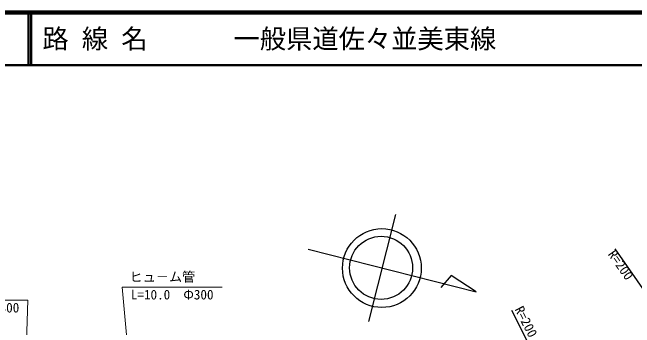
# Model space of a CAD drawing. Units: millimetres, scale not verified. Extents: x 40000 to 680000, y 20000 to 380000.
# Drawn here: x 174673 to 293050, y 320124 to 380000 of the extents above; entities that cross this region are included whole.
import ezdxf
from ezdxf.enums import TextEntityAlignment as Align

# ---------------------------------------------------------------- set-up
doc = ezdxf.new("R2010")
doc.units = ezdxf.units.MM
doc.header["$LTSCALE"] = 1000
for name, color, linetype, lineweight in [('M-BGD', 7, 'Continuous', 25), ('M-STR-HTXT', 7, 'Continuous', 13), ('M-TTL', 2, 'Continuous', 140), ('M-TTL-LINE', 7, 'Continuous', 50)]:
    doc.layers.add(name, color=color, linetype=linetype, lineweight=lineweight)
doc.layers.add('M-TTL-TXT', color=7, linetype='Continuous')
doc.styles.add('ＭＳ ゴシック', font='')
doc.styles.get('ＭＳ ゴシック').set_extended_font_data('MS Gothic')

msp = doc.modelspace()

# ---------------------------------------------------------------- linework, layer by layer
at = {"layer": 'M-BGD'}
for p, q in [((247557, 341633), (242407, 321293)), ((230938, 335019), (262929, 326920)), ((306460, 310430), (289390, 335101)), ((258169, 329986), (256207, 327719)), ((262929, 326920), (258169, 329986)), ((283289, 296611), (269695, 323354))]:
    msp.add_line(p, q, dxfattribs=at)
for centre, radius in [((244972, 331422), 7493), ((244821, 331469), 5995)]:
    msp.add_circle(centre, radius, dxfattribs=at)
msp.add_open_spline([(256440, 288264), (258746, 289068), (259328, 289273), (261183, 289908), (262615, 290399), (263424, 290653), (264853, 291156), (266662, 291792), (267708, 292075), (269458, 292859), (270584, 293362), (271163, 293754), (272217, 294394), (273492, 295168), (274178, 295649), (275383, 296529), (276650, 297454), (277369, 297966), (278549, 298999), (279815, 300108), (280426, 300835), (281620, 302022), (282714, 303110), (283312, 303735), (284402, 304828), (286170, 306602), (287175, 307580), (288936, 309362), (289788, 310224), (290302, 310674), (291094, 311592), (292373, 313073), (292975, 314000), (294069, 315622), (295281, 317421), (295886, 318480), (296947, 320372), (297413, 321201), (297619, 321695), (298068, 322534), (298461, 323270), (298573, 323759), (299106, 324401), (299755, 325183), (300291, 325474), (301169, 325984), (302598, 326815), (303532, 327020), (305055, 327664), (306138, 328121), (306727, 328425), (307837, 328815), (308588, 329078), (309120, 328937), (309804, 329343), (310375, 329680), (310652, 329965), (311051, 330494), (311436, 331003), (311553, 331367), (311723, 331981), (312049, 333160), (311748, 333905), (312011, 335099), (312230, 336095), (312321, 336683), (312779, 337594), (313298, 338630), (313718, 339148), (314458, 340041), (315108, 340827), (315391, 341412), (316281, 341912), (317200, 342429), (317865, 342533), (318919, 342487), (320192, 342433), (320959, 342207), (322037, 341528), (323069, 340878), (323322, 340123), (324196, 339273), (325014, 338478), (325431, 337974), (326355, 337306), (327212, 336687), (327757, 336430), (328706, 335963), (329637, 335504), (329987, 335371), (331155, 334932)], degree=3, knots=[0, 0, 0, 0, 1, 1, 1, 2, 2, 2, 3, 3, 3, 4, 4, 4, 5, 5, 5, 6, 6, 6, 7, 7, 7, 8, 8, 8, 9, 9, 9, 10, 10, 10, 11, 11, 11, 12, 12, 12, 13, 13, 13, 14, 14, 14, 15, 15, 15, 16, 16, 16, 17, 17, 17, 18, 18, 18, 19, 19, 19, 20, 20, 20, 21, 21, 21, 22, 22, 22, 23, 23, 23, 24, 24, 24, 25, 25, 25, 26, 26, 26, 27, 27, 27, 28, 28, 28, 29, 29, 29, 30, 30, 30, 30], dxfattribs=at)
at = {"layer": 'M-STR-HTXT'}
for p, q in [((195573, 327796), (214573, 327796)), ((195573, 327796), (200654, 270929)), ((158610, 325318), (177610, 325318)), ((177610, 325318), (175981, 276808))]:
    msp.add_line(p, q, dxfattribs=at)
msp.add_arc((149001, 489434), 270256, 284.80365, 325.47158, dxfattribs=at)
at = {"layer": 'M-TTL'}
msp.add_line((680000, 380000), (40000, 380000), dxfattribs=at)
at = {"layer": 'M-TTL-LINE'}
for p, q in [((177750, 380000), (177750, 370000)), ((178250, 380000), (178250, 370000)), ((40000, 370000), (680000, 370000))]:
    msp.add_line(p, q, dxfattribs=at)

# ---------------------------------------------------------------- texts
at = {"layer": 'M-BGD', "style": 'ＭＳ ゴシック'}
msp.add_text('R=200', height=1833, rotation=304.947, dxfattribs=at).set_placement((289390, 335101), align=Align.TOP_LEFT)
msp.add_text('R=200', height=1833, rotation=296.945, dxfattribs=at).set_placement((269695, 323354), align=Align.BOTTOM_LEFT)
at = {"layer": 'M-STR-HTXT', "style": 'ＭＳ ゴシック'}
msp.add_text('ヒュ－ム管', height=1833, dxfattribs=at).set_placement((196948, 328296), align=Align.BOTTOM_LEFT)
for s, p in [('L=10.0\u3000Φ300', (205073, 327296)), ('L=11.0\u3000Φ300', (168110, 324818))]:
    msp.add_text(s, height=1833, dxfattribs=at).set_placement(p, align=Align.TOP_CENTER)
at = {"layer": 'M-TTL-TXT', "style": 'ＭＳ ゴシック'}
for s, p in [('路 線 名', (180380, 375000)), ('一般県道佐々並美東線', (216734, 375000))]:
    msp.add_text(s, height=3666, dxfattribs=at).set_placement(p, align=Align.MIDDLE_LEFT)

doc.saveas('drawing.dxf')
